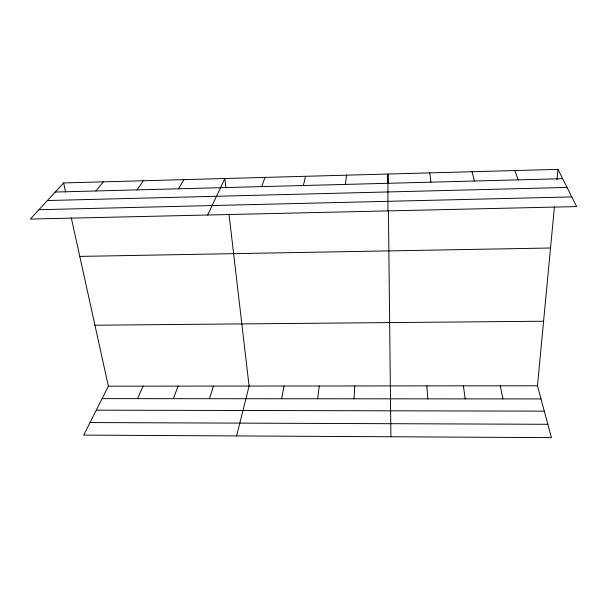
<?xml version="1.0" encoding="UTF-8"?>
<svg xmlns="http://www.w3.org/2000/svg" width="607" height="607" viewBox="0 0 607 607"><rect width="100%" height="100%" fill="white"/><g stroke="black" fill="none" stroke-linecap="round" stroke-linejoin="round"><path stroke-width="0.91" d="M387.926 210.895L387.941 174.034L388.063 183.413M354.033 398.799L354.807 385.953M71.285 217.799L108.365 386.181L83.736 435.098L551.422 437.632L537.468 385.779L554.426 206.881M557.006 179.68L557.985 169.368L63.614 182.942L30.35 219.066L576.65 206.585L557.985 169.368M345.413 184.414L346.529 175.173M317.666 398.776L319.252 385.984M281.633 398.753L284.015 386.022M303.348 185.514L305.549 176.296M236.609 435.925L249.09 386.052L229.006 214.188M209.461 398.708L213.429 386.082M261.723 186.615L264.986 177.411M173.344 398.678L178.094 386.12M137.554 398.655L143.07 386.151M207.715 215.015L224.84 178.511L225.933 187.904M178.541 188.8L183.898 179.642M137 189.892L143.389 180.749M95.898 190.97L103.296 181.85M55.229 192.04L562.666 178.701M47.414 200.538L567.044 187.434M38.962 209.711L571.794 196.903M79.79 256.404L550.526 248.005M94.935 325.208L543.591 321.232M108.365 386.181L537.468 385.779M102.097 398.632L541.004 398.928M96.285 410.173L544.297 411.144M90.048 422.555L547.833 424.293M514.797 170.552L518.272 179.869M472.064 171.728L474.355 181.023M63.614 182.942L65.632 192.115M500.267 385.817L502.915 398.905M463.407 385.855L465.174 398.875M429.786 172.889L430.917 182.161M426.88 385.885L427.783 398.852M388.412 210.606L390.916 436.759"/></g></svg>
